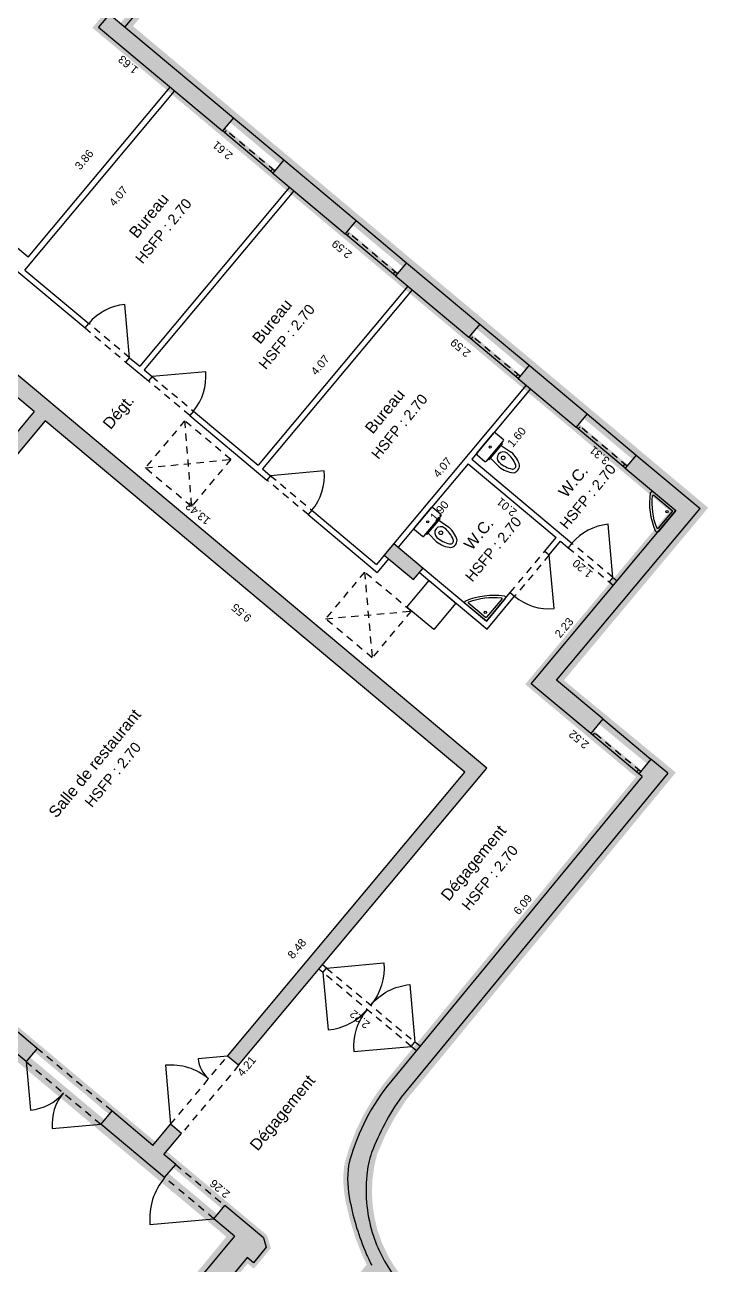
# Model space of a CAD drawing. Header units: metres. Extents: x 1653866.1 to 1653952.6, y 8210294.1 to 8210389.6.
# Drawn here: x 1653918.52 to 1653930.44, y 8210357.1 to 8210378.72 of the extents above; entities that cross this region are included whole.
import ezdxf
from ezdxf.enums import TextEntityAlignment as Align

# ---------------------------------------------------------------- set-up
doc = ezdxf.new("R2010")
doc.units = ezdxf.units.M
doc.header["$PDMODE"] = 32
doc.header["$PDSIZE"] = -0.5
doc.linetypes.add('AXES', pattern=[2, 1.25, -0.25, 0.25, -0.25])
doc.linetypes.add('CACHE2', pattern=[0.1875, 0.125, -0.0625])
for name, color, linetype in [('GEX_BAT_allege', 161, 'Continuous'), ('GEX_BAT_cloison', 2, 'Continuous'), ('GEX_BAT_fenetre', 4, 'Continuous'), ('GEX_BAT_fenetre_de_toit', 3, 'CACHE2'), ('GEX_BAT_linteau_cloison', 3, 'CACHE2'), ('GEX_BAT_linteau_mur', 6, 'CACHE2'), ('GEX_BAT_mur', 1, 'Continuous'), ('GEX_MEP_txt_cot_alti', 51, 'Continuous'), ('GEX_MEP_txt_cot_plani', 30, 'Continuous'), ('GEX_MEP_txt_designation', 7, 'Continuous'), ('GEX_RES_bat_electricite', 110, 'Continuous')]:
    doc.layers.add(name, color=color, linetype=linetype)
for name, color, linetype, true_color in [('GEX_EDS_sdp_1-habitation', 1, 'AXES', 0xff0000), ('GEX_EDS_shob_contour', 1, 'Continuous', 0xff0000), ('GEX_EQU_sanitaire', 9, 'Continuous', 0x808080), ('GEX_MEP_mur_pochage', 7, 'Continuous', 0x999999), ('GEX_MEP_ouvrant_porte', 9, 'Continuous', 0x808080)]:
    doc.layers.add(name, color=color, linetype=linetype, true_color=true_color)
doc.styles.add('G100TXT-cote', font='swissl.ttf')
doc.styles.add('G100TXT-droit', font='swissl.ttf', dxfattribs={"height": 0.2})
doc.styles.add('G50TXT-italic', font='swissli.ttf')
doc.dimstyles.new('G100COT-libre', dxfattribs={"dimtxt": 0.14, "dimasz": 0.18, "dimexe": 0.18, "dimexo": 0.2, "dimgap": 0.09, "dimtad": 0, "dimzin": 0, "dimdsep": 46, "dimtxsty": 'G100TXT-cote', "dimblk1": 'OBLIQUE', "dimblk2": 'OBLIQUE', "dimsah": 1, "dimcen": 0.09, "dimse1": 1, "dimse2": 1, "dimsd1": 1, "dimsd2": 1, "dimclrd": 252, "dimaunit": 2, "dimadec": 3, "dimazin": 0, "dimtfac": 1, "dimtix": 1, "dimtofl": 0, "dimtmove": 0, "dimatfit": 3, "dimldrblk": 'OBLIQUE', "dimfxl": 0.18, "dimtolj": 1, "dimtzin": 0, "dimarcsym": 0})

# ---------------------------------------------------------------- blocks, each defined once
blk = doc.blocks.new('*D10')
at = {"layer": 'Defpoints', "color": 0, "transparency": 16777216}
for p in [(1653927.345, 8210372.375), (1653926.319, 8210371.148), (1653926.59, 8210370.921)]:
    blk.add_point(p, dxfattribs=at)
at = {"layer": 'GEX_MEP_txt_cot_plani', "color": 0, "transparency": 16777216, "insert": (1653927.103, 8210371.535), "char_height": 0.14, "attachment_point": 5, "rotation": 50.0927, "style": 'G100TXT-cote'}
blk.add_mtext('\\A1;1.60', dxfattribs=at)
blk = doc.blocks.new('_OBLIQUE')
at = {"color": 0, "linetype": 'ByBlock'}
blk.add_line((-0.5, -0.5), (0.5, 0.5), dxfattribs=at)
blk = doc.blocks.new('*D11')
at = {"layer": 'Defpoints', "color": 0, "transparency": 16777216}
for p in [(1653927.27, 8210372.285), (1653927.129, 8210372.117), (1653929.665, 8210369.996)]:
    blk.add_point(p, dxfattribs=at)
at = {"layer": 'GEX_MEP_txt_cot_plani', "color": 0, "transparency": 16777216, "insert": (1653928.548, 8210371.216), "char_height": 0.14, "attachment_point": 5, "rotation": 140.0927, "style": 'G100TXT-cote'}
blk.add_mtext('\\A1;3.31', dxfattribs=at)
blk = doc.blocks.new('*D14')
at = {"layer": 'Defpoints', "color": 0, "transparency": 16777216}
for p in [(1653920.795, 8210377.854), (1653921.059, 8210377.633), (1653918.583, 8210374.672)]:
    blk.add_point(p, dxfattribs=at)
at = {"layer": 'GEX_MEP_txt_cot_plani', "color": 0, "transparency": 16777216, "insert": (1653919.557, 8210376.373), "char_height": 0.14, "attachment_point": 5, "rotation": 50.0927, "style": 'G100TXT-cote'}
blk.add_mtext('\\A1;3.86', dxfattribs=at)
blk = doc.blocks.new('*D15')
at = {"layer": 'Defpoints', "color": 0, "transparency": 16777216}
for p in [(1653921.136, 8210377.568), (1653921.461, 8210377.297), (1653918.525, 8210374.446)]:
    blk.add_point(p, dxfattribs=at)
at = {"layer": 'GEX_MEP_txt_cot_plani', "color": 0, "transparency": 16777216, "insert": (1653920.155, 8210375.736), "char_height": 0.14, "attachment_point": 5, "rotation": 50.0927, "style": 'G100TXT-cote'}
blk.add_mtext('\\A1;4.07', dxfattribs=at)
blk = doc.blocks.new('*D19')
at = {"layer": 'Defpoints', "color": 0, "transparency": 16777216}
for p in [(1653918.878, 8210371.821), (1653918.639, 8210371.536), (1653926.201, 8210365.696)]:
    blk.add_point(p, dxfattribs=at)
at = {"layer": 'GEX_MEP_txt_cot_plani', "color": 0, "transparency": 16777216, "insert": (1653922.301, 8210368.473), "char_height": 0.14, "attachment_point": 5, "rotation": 140.0927, "style": 'G100TXT-cote'}
blk.add_mtext('\\A1;9.55', dxfattribs=at)
blk = doc.blocks.new('*D20')
at = {"layer": 'Defpoints', "color": 0, "transparency": 16777216}
for p in [(1653926.201, 8210365.696), (1653920.548, 8210359.364), (1653920.758, 8210359.188)]:
    blk.add_point(p, dxfattribs=at)
at = {"layer": 'GEX_MEP_txt_cot_plani', "color": 0, "transparency": 16777216, "insert": (1653923.269, 8210362.618), "char_height": 0.14, "attachment_point": 5, "rotation": 50.0927, "style": 'G100TXT-cote'}
blk.add_mtext('\\A1;8.48', dxfattribs=at)
blk = doc.blocks.new('*D21')
at = {"layer": 'Defpoints', "color": 0, "transparency": 16777216}
for p in [(1653923.653, 8210362.26), (1653920.95, 8210359.028), (1653921.039, 8210358.954)]:
    blk.add_point(p, dxfattribs=at)
at = {"layer": 'GEX_MEP_txt_cot_plani', "color": 0, "transparency": 16777216, "insert": (1653922.39, 8210360.57), "char_height": 0.14, "attachment_point": 5, "rotation": 50.0927, "style": 'G100TXT-cote'}
blk.add_mtext('\\A1;4.21', dxfattribs=at)
blk = doc.blocks.new('*D22')
at = {"layer": 'Defpoints', "color": 0, "transparency": 16777216}
for p in [(1653921.058, 8210359.157), (1653920.95, 8210359.028), (1653922.684, 8210357.577)]:
    blk.add_point(p, dxfattribs=at)
at = {"layer": 'GEX_MEP_txt_cot_plani', "color": 0, "transparency": 16777216, "insert": (1653921.925, 8210358.432), "char_height": 0.14, "attachment_point": 5, "rotation": 140.0927, "style": 'G100TXT-cote'}
blk.add_mtext('\\A1;2.26', dxfattribs=at)
blk = doc.blocks.new('*D23')
at = {"layer": 'Defpoints', "color": 0, "transparency": 16777216}
for p in [(1653923.653, 8210362.26), (1653923.516, 8210362.096), (1653925.353, 8210360.839)]:
    blk.add_point(p, dxfattribs=at)
at = {"layer": 'GEX_MEP_txt_cot_plani', "color": 0, "transparency": 16777216, "insert": (1653924.366, 8210361.386), "char_height": 0.14, "attachment_point": 5, "rotation": 140.0927, "style": 'G100TXT-cote'}
blk.add_mtext('\\A1;2.22', dxfattribs=at)
blk = doc.blocks.new('*D24')
at = {"layer": 'Defpoints', "color": 0, "transparency": 16777216}
for p in [(1653929.146, 8210365.738), (1653929.29, 8210365.62), (1653925.417, 8210360.916)]:
    blk.add_point(p, dxfattribs=at)
at = {"layer": 'GEX_MEP_txt_cot_plani', "color": 0, "transparency": 16777216, "insert": (1653927.209, 8210363.387), "char_height": 0.14, "attachment_point": 5, "rotation": 50.5279, "style": 'G100TXT-cote'}
blk.add_mtext('\\A1;6.09', dxfattribs=at)
blk = doc.blocks.new('*D25')
at = {"layer": 'Defpoints', "color": 0, "transparency": 16777216}
for p in [(1653927.357, 8210367.236), (1653927.221, 8210367.074), (1653929.29, 8210365.62)]:
    blk.add_point(p, dxfattribs=at)
at = {"layer": 'GEX_MEP_txt_cot_plani', "color": 0, "transparency": 16777216, "insert": (1653928.188, 8210366.265), "char_height": 0.14, "attachment_point": 5, "rotation": 140.0927, "style": 'G100TXT-cote'}
blk.add_mtext('\\A1;2.52', dxfattribs=at)
blk = doc.blocks.new('*D26')
at = {"layer": 'Defpoints', "color": 0, "transparency": 16777216}
for p in [(1653928.648, 8210369.07), (1653928.79, 8210368.95), (1653927.357, 8210367.236)]:
    blk.add_point(p, dxfattribs=at)
at = {"layer": 'GEX_MEP_txt_cot_plani', "color": 0, "transparency": 16777216, "insert": (1653927.931, 8210368.213), "char_height": 0.14, "attachment_point": 5, "rotation": 50.0927, "style": 'G100TXT-cote'}
blk.add_mtext('\\A1;2.23', dxfattribs=at)
blk = doc.blocks.new('*D27')
at = {"layer": 'Defpoints', "color": 0, "transparency": 16777216}
for p in [(1653927.793, 8210369.628), (1653927.87, 8210369.72), (1653928.79, 8210368.95)]:
    blk.add_point(p, dxfattribs=at)
at = {"layer": 'GEX_MEP_txt_cot_plani', "color": 0, "transparency": 16777216, "insert": (1653928.253, 8210369.243), "char_height": 0.14, "attachment_point": 5, "rotation": 140.0927, "style": 'G100TXT-cote'}
blk.add_mtext('\\A1;1.20', dxfattribs=at)
blk = doc.blocks.new('WC_c')
at = {"layer": 'GEX_EQU_sanitaire'}
for p, q in [((-0.23, 0), (0.23, 0)), ((-0.25, -0.02), (-0.25, -0.2)), ((0.25, -0.02), (0.25, -0.2)), ((-0.23, -0.22), (0.23, -0.22)), ((-0.18, -0.24), (-0.18, -0.22)), ((-0.18, -0.24), (0.18, -0.24)), ((-0.146, -0.24), (-0.166, -0.451)), ((0.146, -0.24), (0.166, -0.451)), ((0.18, -0.22), (0.18, -0.24))]:
    blk.add_line(p, q, dxfattribs=at)
for centre, radius in [((0, -0.11), 0.0181), ((0, -0.406), 0.0326)]:
    blk.add_circle(centre, radius, dxfattribs=at)
for centre, radius, start, end in [((-0.23, -0.02), 0.02, 90, 180), ((0.23, -0.02), 0.02, 0, 90), ((-0.23, -0.2), 0.02, 180, 270), ((0.23, -0.2), 0.02, 270, 0), ((0, -0.406), 0.106, 0, 180), ((0.41, -0.414), 0.516, 179.1272, 207.1953), ((-0.41, -0.414), 0.516, 332.8047, 0.8728), ((0.298, -0.445), 0.464, 180.7835, 214.5961), ((-0.298, -0.445), 0.464, 325.4039, 359.2165), ((0.002, -0.605), 0.134, 230.3854, 269.1264), ((0, -0.624), 0.0552, 207.1953, 332.8047), ((-0.002, -0.605), 0.134, 270.8736, 309.6146)]:
    blk.add_arc(centre, radius, start, end, dxfattribs=at)
blk = doc.blocks.new('Lav_a')
at = {"layer": 'GEX_EQU_sanitaire'}
for points in [[(-0.512, 0), (0, 0), (0, -0.475, -0.560915), (-0.044, -0.502, -0.13699), (-0.537, -0.046, -0.586952), (-0.512, 0)], [(-0.466, -0.04), (-0.055, -0.04, -0.414214), (-0.04, -0.055), (-0.04, -0.434, -0.572327), (-0.062, -0.447, -0.118576), (-0.478, -0.063, -0.599769), (-0.466, -0.04)]]:
    blk.add_lwpolyline(points, format="xyb", close=True, dxfattribs=at)
blk.add_circle((-0.106, -0.113), 0.02, dxfattribs=at)
blk = doc.blocks.new('*D28')
at = {"layer": 'Defpoints', "color": 0, "transparency": 16777216}
for p in [(1653926.255, 8210371.071), (1653927.793, 8210369.784), (1653927.7, 8210369.672)]:
    blk.add_point(p, dxfattribs=at)
at = {"layer": 'GEX_MEP_txt_cot_plani', "color": 0, "transparency": 16777216, "insert": (1653926.93, 8210370.316), "char_height": 0.14, "attachment_point": 5, "rotation": 140.0927, "style": 'G100TXT-cote'}
blk.add_mtext('\\A1;2.01', dxfattribs=at)
blk = doc.blocks.new('*D29')
at = {"layer": 'Defpoints', "color": 0, "transparency": 16777216}
for p in [(1653926.255, 8210371.071), (1653925.036, 8210369.614), (1653925.145, 8210369.523)]:
    blk.add_point(p, dxfattribs=at)
at = {"layer": 'GEX_MEP_txt_cot_plani', "color": 0, "transparency": 16777216, "insert": (1653925.754, 8210370.251), "char_height": 0.14, "attachment_point": 5, "rotation": 50.0927, "style": 'G100TXT-cote'}
blk.add_mtext('\\A1;1.90', dxfattribs=at)
blk = doc.blocks.new('*D30')
at = {"layer": 'Defpoints', "color": 0, "transparency": 16777216}
for p in [(1653916.392, 8210374.512), (1653916.283, 8210374.382), (1653926.585, 8210365.766)]:
    blk.add_point(p, dxfattribs=at)
at = {"layer": 'GEX_MEP_txt_cot_plani', "color": 0, "transparency": 16777216, "insert": (1653921.543, 8210370.204), "char_height": 0.14, "attachment_point": 5, "rotation": 140.0927, "style": 'G100TXT-cote'}
blk.add_mtext('\\A1;13.43', dxfattribs=at)
blk = doc.blocks.new('*D33')
at = {"layer": 'Defpoints', "color": 0, "transparency": 16777216}
for p in [(1653927.114, 8210372.569), (1653927.143, 8210372.544), (1653924.532, 8210369.422)]:
    blk.add_point(p, dxfattribs=at)
at = {"layer": 'GEX_MEP_txt_cot_plani', "color": 0, "transparency": 16777216, "insert": (1653925.809, 8210371.008), "char_height": 0.14, "attachment_point": 5, "rotation": 50.0927, "style": 'G100TXT-cote'}
blk.add_mtext('\\A1;4.07', dxfattribs=at)
blk = doc.blocks.new('*D34')
at = {"layer": 'Defpoints', "color": 0, "transparency": 16777216}
for p in [(1653925.128, 8210373.923), (1653925.143, 8210373.94), (1653927.132, 8210372.276)]:
    blk.add_point(p, dxfattribs=at)
at = {"layer": 'GEX_MEP_txt_cot_plani', "color": 0, "transparency": 16777216, "insert": (1653926.123, 8210373.091), "char_height": 0.14, "attachment_point": 5, "rotation": 140.0927, "style": 'G100TXT-cote'}
blk.add_mtext('\\A1;2.59', dxfattribs=at)
blk = doc.blocks.new('*D35')
at = {"layer": 'Defpoints', "color": 0, "transparency": 16777216}
for p in [(1653923.059, 8210375.644), (1653923.074, 8210375.661), (1653925.061, 8210373.999)]:
    blk.add_point(p, dxfattribs=at)
at = {"layer": 'GEX_MEP_txt_cot_plani', "color": 0, "transparency": 16777216, "insert": (1653924.053, 8210374.813), "char_height": 0.14, "attachment_point": 5, "rotation": 140.0927, "style": 'G100TXT-cote'}
blk.add_mtext('\\A1;2.59', dxfattribs=at)
blk = doc.blocks.new('*D36')
at = {"layer": 'Defpoints', "color": 0, "transparency": 16777216}
for p in [(1653925.202, 8210374.168), (1653922.369, 8210371.231), (1653922.591, 8210371.046)]:
    blk.add_point(p, dxfattribs=at)
at = {"layer": 'GEX_MEP_txt_cot_plani', "color": 0, "transparency": 16777216, "insert": (1653923.675, 8210372.792), "char_height": 0.14, "attachment_point": 5, "rotation": 50.0927, "style": 'G100TXT-cote'}
blk.add_mtext('\\A1;4.07', dxfattribs=at)
blk = doc.blocks.new('*D37')
at = {"layer": 'Defpoints', "color": 0, "transparency": 16777216}
for p in [(1653921.034, 8210377.446), (1653922.973, 8210375.697), (1653923.036, 8210375.772)]:
    blk.add_point(p, dxfattribs=at)
at = {"layer": 'GEX_MEP_txt_cot_plani', "color": 0, "transparency": 16777216, "insert": (1653921.972, 8210376.534), "char_height": 0.14, "attachment_point": 5, "rotation": 140.0927, "style": 'G100TXT-cote'}
blk.add_mtext('\\A1;2.61', dxfattribs=at)
blk = doc.blocks.new('*D38')
at = {"layer": 'Defpoints', "color": 0, "transparency": 16777216}
for p in [(1653919.807, 8210378.68), (1653919.7, 8210378.552), (1653921.059, 8210377.633)]:
    blk.add_point(p, dxfattribs=at)
at = {"layer": 'GEX_MEP_txt_cot_plani', "color": 0, "transparency": 16777216, "insert": (1653920.326, 8210378.028), "char_height": 0.14, "attachment_point": 5, "rotation": 140.0927, "style": 'G100TXT-cote'}
blk.add_mtext('\\A1;1.63', dxfattribs=at)
blk = doc.blocks.new('*D68')
at = {"layer": 'Defpoints', "color": 0, "transparency": 16777216}
for p in [(1653912.986, 8210376.748), (1653912.839, 8210376.572), (1653918.686, 8210371.981)]:
    blk.add_point(p, dxfattribs=at)
at = {"layer": 'GEX_MEP_txt_cot_plani', "color": 0, "transparency": 16777216, "insert": (1653915.689, 8210374.188), "char_height": 0.14, "attachment_point": 5, "rotation": 140.0927, "style": 'G100TXT-cote'}
blk.add_mtext('\\A1;7.43', dxfattribs=at)

msp = doc.modelspace()

# ---------------------------------------------------------------- hatches: boundary and pattern name
at = {"layer": 'GEX_MEP_mur_pochage'}
h = msp.add_hatch(color=256, dxfattribs=at)
h.dxf.hatch_style = 1
h.paths.add_polyline_path([(1653919.999, 8210378.91), (1653919.807, 8210378.68), (1653921.969, 8210376.872), (1653922.161, 8210377.102)])
h = msp.add_hatch(color=256, dxfattribs=at)
h.dxf.hatch_style = 1
h.paths.add_polyline_path([(1653911.381, 8210378.481), (1653911.189, 8210378.251), (1653918.686, 8210371.981), (1653918.038, 8210371.206), (1653918.23, 8210371.046), (1653918.878, 8210371.821), (1653926.201, 8210365.696), (1653922.06, 8210360.745), (1653922.252, 8210360.585), (1653926.585, 8210365.766)])
h = msp.add_hatch(color=256, dxfattribs=at)
h.dxf.hatch_style = 1
h.paths.add_polyline_path([(1653923.04, 8210376.367), (1653922.847, 8210376.137), (1653924.11, 8210375.081), (1653924.302, 8210375.312)])
h = msp.add_hatch(color=256, dxfattribs=at)
h.dxf.hatch_style = 1
h.paths.add_polyline_path([(1653925.182, 8210374.576), (1653924.99, 8210374.345), (1653926.269, 8210373.276), (1653926.461, 8210373.506)])
h = msp.add_hatch(color=256, dxfattribs=at)
h.dxf.hatch_style = 1
h.paths.add_polyline_path([(1653927.32, 8210372.788), (1653927.127, 8210372.557), (1653928.14, 8210371.711), (1653928.333, 8210371.941)])
h = msp.add_hatch(color=256, dxfattribs=at)
h.dxf.hatch_style = 1
h.paths.add_polyline_path([(1653929.19, 8210371.223), (1653928.998, 8210370.993), (1653929.881, 8210370.254), (1653927.357, 8210367.236), (1653928.395, 8210366.368), (1653928.606, 8210366.622), (1653927.799, 8210367.297), (1653930.304, 8210370.292)])
h = msp.add_hatch(color=256, dxfattribs=at)
h.dxf.hatch_style = 1
h.paths.add_polyline_path([(1653924.959, 8210369.678), (1653924.792, 8210369.478), (1653925.303, 8210369.051), (1653925.47, 8210369.251)])
h = msp.add_hatch(color=256, dxfattribs=at)
h.dxf.hatch_style = 1
h.paths.add_polyline_path([(1653927.287, 8210355.593), (1653926.41, 8210354.528), (1653924.43, 8210356.158), (1653925.005, 8210356.857, -0.08406), (1653924.604, 8210357.605, -0.106183), (1653924.489, 8210358.669, -0.072945), (1653924.573, 8210359.065, -0.063321), (1653925.09, 8210360.031), (1653929.738, 8210365.675), (1653929.446, 8210365.919), (1653929.234, 8210365.666), (1653929.29, 8210365.62), (1653924.843, 8210360.22, 0.102099), (1653924.169, 8210358.84, 0.083729), (1653924.195, 8210358.214, 0.051904), (1653924.475, 8210357.307, 0.020704), (1653924.575, 8210357.1), (1653923.762, 8210356.113), (1653926.211, 8210354.095), (1653926.002, 8210353.84), (1653926.233, 8210353.65), (1653927.327, 8210354.977), (1653927.843, 8210354.553), (1653928.129, 8210354.9)])
h = msp.add_hatch(color=256, dxfattribs=at)
h.dxf.hatch_style = 1
h.paths.add_polyline_path([(1653917.628, 8210361.806), (1653917.436, 8210361.576), (1653918.544, 8210360.649), (1653918.737, 8210360.879)])
h = msp.add_hatch(color=256, dxfattribs=at)
h.dxf.hatch_style = 1
h.paths.add_polyline_path([(1653920.039, 8210359.79), (1653919.846, 8210359.56), (1653920.962, 8210358.627), (1653921.154, 8210358.857), (1653920.95, 8210359.028), (1653921.258, 8210359.396), (1653921.066, 8210359.556), (1653920.758, 8210359.188)])
h = msp.add_hatch(color=256, dxfattribs=at)
h.dxf.hatch_style = 1
h.paths.add_polyline_path([(1653922.013, 8210358.139), (1653921.82, 8210357.909), (1653922.179, 8210357.609), (1653921.58, 8210356.884), (1653921.07, 8210356.742), (1653921.175, 8210356.365), (1653921.477, 8210356.116), (1653922.4, 8210357.234), (1653922.509, 8210357.144), (1653922.732, 8210357.414), (1653922.684, 8210357.577)])

# ---------------------------------------------------------------- linework, layer by layer
at = {"layer": 'GEX_BAT_allege'}
for p, q in [((1653920.794, 8210379.315), (1653920.268, 8210378.686)), ((1653922.161, 8210377.102), (1653923.04, 8210376.367)), ((1653924.302, 8210375.312), (1653925.182, 8210374.576)), ((1653926.461, 8210373.506), (1653927.32, 8210372.788)), ((1653928.333, 8210371.941), (1653929.19, 8210371.223)), ((1653928.606, 8210366.622), (1653929.446, 8210365.919))]:
    msp.add_line(p, q, dxfattribs=at)
at = {"layer": 'GEX_BAT_cloison'}
for p, q in [((1653918.525, 8210374.446), (1653921.136, 8210377.568)), ((1653918.583, 8210374.672), (1653921.059, 8210377.633)), ((1653918.583, 8210374.672), (1653916.481, 8210376.43)), ((1653923.138, 8210375.894), (1653920.527, 8210372.772)), ((1653923.215, 8210375.83), (1653920.604, 8210372.708)), ((1653918.384, 8210374.434), (1653919.573, 8210373.439)), ((1653918.525, 8210374.446), (1653919.637, 8210373.516)), ((1653925.202, 8210374.168), (1653922.591, 8210371.046)), ((1653925.279, 8210374.103), (1653922.668, 8210370.981)), ((1653919.573, 8210373.439), (1653919.637, 8210373.516)), ((1653920.286, 8210372.843), (1653920.35, 8210372.92)), ((1653920.286, 8210372.843), (1653920.678, 8210372.515)), ((1653920.35, 8210372.92), (1653920.527, 8210372.772)), ((1653920.604, 8210372.708), (1653920.742, 8210372.592)), ((1653920.742, 8210372.592), (1653920.678, 8210372.515)), ((1653927.269, 8210372.439), (1653924.959, 8210369.678)), ((1653927.345, 8210372.375), (1653926.319, 8210371.148)), ((1653921.464, 8210371.989), (1653921.399, 8210371.912)), ((1653921.399, 8210371.912), (1653922.745, 8210370.787)), ((1653921.464, 8210371.989), (1653922.591, 8210371.046)), ((1653926.255, 8210371.071), (1653925.036, 8210369.614)), ((1653926.255, 8210371.071), (1653927.793, 8210369.784)), ((1653926.319, 8210371.148), (1653928.068, 8210369.685)), ((1653922.668, 8210370.981), (1653922.809, 8210370.863)), ((1653922.809, 8210370.863), (1653922.745, 8210370.787)), ((1653923.53, 8210370.26), (1653923.466, 8210370.184)), ((1653923.466, 8210370.184), (1653924.67, 8210369.176)), ((1653923.53, 8210370.26), (1653924.658, 8210369.317)), ((1653927.594, 8210369.547), (1653927.793, 8210369.784)), ((1653927.594, 8210369.547), (1653927.671, 8210369.482)), ((1653927.671, 8210369.482), (1653927.87, 8210369.72)), ((1653927.87, 8210369.72), (1653928.004, 8210369.608)), ((1653928.068, 8210369.685), (1653928.004, 8210369.608)), ((1653924.792, 8210369.478), (1653924.658, 8210369.317)), ((1653924.869, 8210369.414), (1653924.67, 8210369.176)), ((1653925.406, 8210369.174), (1653926.587, 8210368.186)), ((1653925.47, 8210369.251), (1653926.574, 8210368.327)), ((1653928.781, 8210369.088), (1653928.717, 8210369.012)), ((1653928.717, 8210369.012), (1653928.79, 8210368.95)), ((1653928.781, 8210369.088), (1653928.855, 8210369.027)), ((1653926.574, 8210368.327), (1653926.991, 8210368.826)), ((1653926.587, 8210368.186), (1653927.068, 8210368.761)), ((1653926.991, 8210368.826), (1653927.068, 8210368.761)), ((1653923.722, 8210362.203), (1653923.653, 8210362.26)), ((1653923.787, 8210362.279), (1653923.718, 8210362.337)), ((1653923.722, 8210362.203), (1653923.787, 8210362.279)), ((1653925.264, 8210360.913), (1653925.328, 8210360.99)), ((1653925.353, 8210360.839), (1653925.264, 8210360.913)), ((1653925.417, 8210360.916), (1653925.328, 8210360.99))]:
    msp.add_line(p, q, dxfattribs=at)
at = {"layer": 'GEX_BAT_fenetre', "linetype": 'CACHE2'}
for p, q in [((1653922.879, 8210376.176), (1653922.001, 8210376.91)), ((1653925.022, 8210374.384), (1653924.142, 8210375.12)), ((1653927.16, 8210372.596), (1653926.301, 8210373.314)), ((1653929.03, 8210371.031), (1653928.172, 8210371.749)), ((1653929.266, 8210365.705), (1653928.427, 8210366.407))]:
    msp.add_line(p, q, dxfattribs=at)
at = {"layer": 'GEX_BAT_fenetre'}
for p, q in [((1653922.007, 8210376.84), (1653922.039, 8210376.878)), ((1653922.847, 8210376.137), (1653921.969, 8210376.872)), ((1653922.809, 8210376.169), (1653922.841, 8210376.208)), ((1653924.99, 8210374.345), (1653924.11, 8210375.081)), ((1653924.148, 8210375.049), (1653924.18, 8210375.088)), ((1653924.951, 8210374.378), (1653924.983, 8210374.416)), ((1653927.127, 8210372.557), (1653926.269, 8210373.276)), ((1653926.307, 8210373.244), (1653926.339, 8210373.282)), ((1653927.089, 8210372.589), (1653927.121, 8210372.628)), ((1653928.998, 8210370.993), (1653928.14, 8210371.711)), ((1653928.178, 8210371.678), (1653928.21, 8210371.717)), ((1653928.959, 8210371.025), (1653928.992, 8210371.064)), ((1653929.234, 8210365.666), (1653928.395, 8210366.368)), ((1653928.433, 8210366.336), (1653928.465, 8210366.375)), ((1653929.196, 8210365.698), (1653929.228, 8210365.737))]:
    msp.add_line(p, q, dxfattribs=at)
at = {"layer": 'GEX_BAT_fenetre_de_toit'}
for p, q in [((1653921.31, 8210371.82), (1653920.624, 8210370.999)), ((1653922.116, 8210371.146), (1653921.31, 8210371.82)), ((1653921.31, 8210371.82), (1653921.429, 8210370.325)), ((1653920.624, 8210370.999), (1653922.116, 8210371.146)), ((1653922.116, 8210371.146), (1653921.429, 8210370.325)), ((1653921.429, 8210370.325), (1653920.624, 8210370.999)), ((1653924.449, 8210369.182), (1653923.769, 8210368.369)), ((1653925.262, 8210368.502), (1653924.449, 8210369.182)), ((1653924.449, 8210369.182), (1653924.582, 8210367.689)), ((1653923.769, 8210368.369), (1653925.262, 8210368.502)), ((1653925.262, 8210368.502), (1653924.582, 8210367.689)), ((1653924.582, 8210367.689), (1653923.769, 8210368.369))]:
    msp.add_line(p, q, dxfattribs=at)
at = {"layer": 'GEX_BAT_linteau_cloison'}
for p, q in [((1653919.573, 8210373.439), (1653920.286, 8210372.843)), ((1653920.35, 8210372.92), (1653919.637, 8210373.516)), ((1653920.742, 8210372.592), (1653921.464, 8210371.989)), ((1653921.399, 8210371.912), (1653920.678, 8210372.515)), ((1653922.809, 8210370.863), (1653923.53, 8210370.26)), ((1653923.466, 8210370.184), (1653922.745, 8210370.787)), ((1653926.991, 8210368.826), (1653927.594, 8210369.547)), ((1653928.004, 8210369.608), (1653928.717, 8210369.012)), ((1653928.781, 8210369.088), (1653928.068, 8210369.685)), ((1653927.671, 8210369.482), (1653927.068, 8210368.761)), ((1653925.264, 8210360.913), (1653923.722, 8210362.203)), ((1653923.787, 8210362.279), (1653925.328, 8210360.99))]:
    msp.add_line(p, q, dxfattribs=at)
at = {"layer": 'GEX_BAT_linteau_mur'}
for p, q in [((1653920.039, 8210359.79), (1653918.737, 8210360.879)), ((1653921.066, 8210359.556), (1653922.06, 8210360.745)), ((1653918.544, 8210360.649), (1653919.846, 8210359.56)), ((1653922.252, 8210360.585), (1653921.258, 8210359.396)), ((1653921.154, 8210358.857), (1653922.013, 8210358.139)), ((1653921.82, 8210357.909), (1653920.962, 8210358.627))]:
    msp.add_line(p, q, dxfattribs=at)
at = {"layer": 'GEX_BAT_mur'}
for p, q in [((1653919.999, 8210378.91), (1653919.807, 8210378.68)), ((1653919.999, 8210378.91), (1653922.161, 8210377.102)), ((1653919.807, 8210378.68), (1653921.969, 8210376.872)), ((1653926.585, 8210365.766), (1653911.381, 8210378.481)), ((1653918.686, 8210371.981), (1653911.189, 8210378.251)), ((1653922.161, 8210377.102), (1653921.969, 8210376.872)), ((1653923.04, 8210376.367), (1653922.847, 8210376.137)), ((1653923.04, 8210376.367), (1653924.302, 8210375.312)), ((1653922.847, 8210376.137), (1653924.11, 8210375.081)), ((1653924.302, 8210375.312), (1653924.11, 8210375.081)), ((1653925.182, 8210374.576), (1653924.99, 8210374.345)), ((1653925.182, 8210374.576), (1653926.461, 8210373.506)), ((1653924.99, 8210374.345), (1653926.269, 8210373.276)), ((1653926.461, 8210373.506), (1653926.269, 8210373.276)), ((1653927.32, 8210372.788), (1653927.127, 8210372.557)), ((1653927.32, 8210372.788), (1653928.333, 8210371.941)), ((1653927.127, 8210372.557), (1653928.14, 8210371.711)), ((1653918.686, 8210371.981), (1653918.038, 8210371.206)), ((1653928.333, 8210371.941), (1653928.14, 8210371.711)), ((1653918.878, 8210371.821), (1653918.23, 8210371.046)), ((1653926.201, 8210365.696), (1653918.878, 8210371.821)), ((1653929.19, 8210371.223), (1653928.998, 8210370.993)), ((1653929.19, 8210371.223), (1653930.304, 8210370.292)), ((1653928.998, 8210370.993), (1653929.881, 8210370.254)), ((1653927.357, 8210367.236), (1653929.881, 8210370.254)), ((1653927.799, 8210367.297), (1653930.304, 8210370.292)), ((1653924.959, 8210369.678), (1653924.792, 8210369.478)), ((1653924.959, 8210369.678), (1653925.47, 8210369.251)), ((1653924.792, 8210369.478), (1653925.303, 8210369.051)), ((1653925.303, 8210369.051), (1653925.47, 8210369.251)), ((1653928.395, 8210366.368), (1653927.357, 8210367.236)), ((1653928.606, 8210366.622), (1653927.799, 8210367.297)), ((1653928.606, 8210366.622), (1653928.395, 8210366.368)), ((1653929.446, 8210365.919), (1653929.234, 8210365.666)), ((1653929.738, 8210365.675), (1653929.446, 8210365.919)), ((1653922.06, 8210360.745), (1653926.201, 8210365.696)), ((1653922.252, 8210360.585), (1653926.585, 8210365.766)), ((1653929.738, 8210365.675), (1653925.088, 8210360.03)), ((1653929.29, 8210365.62), (1653929.234, 8210365.666)), ((1653929.29, 8210365.62), (1653924.843, 8210360.22)), ((1653918.737, 8210360.879), (1653917.628, 8210361.806)), ((1653918.544, 8210360.649), (1653917.436, 8210361.576)), ((1653918.737, 8210360.879), (1653918.544, 8210360.649)), ((1653922.252, 8210360.585), (1653922.06, 8210360.745)), ((1653920.039, 8210359.79), (1653919.846, 8210359.56)), ((1653920.758, 8210359.188), (1653920.039, 8210359.79)), ((1653920.962, 8210358.627), (1653919.846, 8210359.56)), ((1653920.758, 8210359.188), (1653921.066, 8210359.556)), ((1653920.95, 8210359.028), (1653921.258, 8210359.396)), ((1653921.258, 8210359.396), (1653921.066, 8210359.556)), ((1653921.154, 8210358.857), (1653920.95, 8210359.028)), ((1653920.962, 8210358.627), (1653921.154, 8210358.857)), ((1653921.82, 8210357.909), (1653922.013, 8210358.139)), ((1653922.684, 8210357.577), (1653922.013, 8210358.139)), ((1653922.179, 8210357.609), (1653921.82, 8210357.909)), ((1653922.179, 8210357.609), (1653921.58, 8210356.884)), ((1653922.684, 8210357.577), (1653922.732, 8210357.414)), ((1653922.4, 8210357.234), (1653921.477, 8210356.116)), ((1653922.509, 8210357.144), (1653922.4, 8210357.234)), ((1653922.509, 8210357.144), (1653922.4, 8210357.234)), ((1653922.732, 8210357.414), (1653922.509, 8210357.144))]:
    msp.add_line(p, q, dxfattribs=at)
for centre, radius, start, end in [((1653927.85, 8210357.897), 3.8, 142.3057, 165.6243), ((1653928.631, 8210357.515), 4.344, 144.6069, 159.0996), ((1653925.88, 8210358.583), 1.393, 159.7802, 176.4685), ((1653926.037, 8210358.604), 1.883, 172.7872, 191.9318), ((1653927.024, 8210358.405), 2.549, 174.0441, 198.2885), ((1653928.695, 8210359.104), 4.587, 191.1817, 203.0665), ((1653927.014, 8210358.415), 2.542, 198.5676, 217.7858), ((1653927.014, 8210358.415), 2.771, 203.5722, 208.3166)]:
    msp.add_arc(centre, radius, start, end, dxfattribs=at)
at = {"layer": 'GEX_EDS_sdp_1-habitation', "const_width": 0.15}
msp.add_lwpolyline([(1653906.485, 8210382.185), (1653901.575, 8210376.315), (1653907.076, 8210371.736), (1653911.702, 8210367.886), (1653914.03, 8210365.947), (1653914.025, 8210365.94), (1653913.473, 8210365.281), (1653920.758, 8210359.188), (1653920.95, 8210359.028), (1653922.684, 8210357.577), (1653922.732, 8210357.414), (1653922.509, 8210357.144), (1653922.4, 8210357.234), (1653921.477, 8210356.116)], dxfattribs=at)
msp.add_lwpolyline([(1653923.762, 8210356.113), (1653924.575, 8210357.1), (1653924.475, 8210357.307, -0.051904), (1653924.195, 8210358.214, -0.083729), (1653924.169, 8210358.84, -0.102099), (1653924.843, 8210360.22), (1653929.29, 8210365.62), (1653927.357, 8210367.236), (1653929.881, 8210370.254), (1653919.807, 8210378.68), (1653920.61, 8210379.64)], format="xyb", dxfattribs=at)
at = {"layer": 'GEX_EDS_shob_contour', "const_width": 0.2}
msp.add_lwpolyline([(1653925.005, 8210356.857, -0.239622), (1653924.573, 8210359.065, -0.063087), (1653925.088, 8210360.03), (1653929.738, 8210365.675), (1653927.786, 8210367.282), (1653930.304, 8210370.292), (1653920.268, 8210378.686), (1653921.071, 8210379.646), (1653909.391, 8210389.414), (1653904.638, 8210383.73), (1653906.255, 8210382.378), (1653901.152, 8210376.277), (1653913.608, 8210365.909), (1653913.051, 8210365.243), (1653922.179, 8210357.609), (1653921.58, 8210356.884)], format="xyb", dxfattribs=at)
at = {"layer": 'GEX_MEP_ouvrant_porte'}
for points in [[(1653920.35, 8210372.92), (1653920.268, 8210373.846, 0.198912), (1653919.637, 8210373.516, 0.198912)], [(1653921.464, 8210371.989, 0.198912), (1653921.679, 8210372.675), (1653920.742, 8210372.592)], [(1653923.53, 8210370.26, 0.198912), (1653923.745, 8210370.947), (1653922.809, 8210370.863)], [(1653928.781, 8210369.088), (1653928.699, 8210370.015, 0.198912), (1653928.068, 8210369.685, 0.198912)], [(1653927.068, 8210368.761, 0.198912), (1653927.755, 8210368.546), (1653927.671, 8210369.482)], [(1653923.722, 8210362.203), (1653923.812, 8210361.202, 0.198912), (1653924.493, 8210361.558, 0.198912)], [(1653923.787, 8210362.279), (1653924.788, 8210362.369, -0.198912), (1653924.557, 8210361.635, -0.198912)], [(1653924.557, 8210361.635, -0.198912), (1653925.239, 8210361.991), (1653925.328, 8210360.99)], [(1653924.493, 8210361.558, 0.198912), (1653924.263, 8210360.824), (1653925.264, 8210360.913)], [(1653922.06, 8210360.745), (1653921.546, 8210360.7, 0.198912), (1653921.729, 8210360.349, 0.198912)], [(1653918.544, 8210360.649), (1653918.62, 8210359.804, 0.198912), (1653919.195, 8210360.104, 0.198912)], [(1653921.729, 8210360.349, 0.198912), (1653920.974, 8210360.586), (1653921.066, 8210359.556)], [(1653919.195, 8210360.104, 0.198912), (1653919.001, 8210359.485), (1653919.846, 8210359.56)], [(1653920.962, 8210358.627, 0.198912), (1653920.705, 8210357.81), (1653921.82, 8210357.909)]]:
    msp.add_lwpolyline(points, format="xyb", dxfattribs=at)
at = {"layer": 'GEX_RES_bat_electricite'}
msp.add_lwpolyline([(1653925.657, 8210368.181), (1653925.189, 8210368.573), (1653925.574, 8210369.033), (1653926.042, 8210368.642), (1653925.657, 8210368.181)], dxfattribs=at)
msp.add_lwpolyline([(1653925.572, 8210368.551, 0, 0, 0), (1653925.601, 8210368.65, 0, 0, 0), (1653925.621, 8210368.61, 0, 0, 0), (1653925.642, 8210368.681, 0.01, 0, 0), (1653925.651, 8210368.709, 0, 0, 0)], format="xyseb", dxfattribs=at)

# ---------------------------------------------------------------- block references
at = {"layer": 'GEX_EQU_sanitaire'}
for name, p, rotation in [('WC_c', (1653926.557, 8210371.433), 50.09266206480372), ('Lav_a', (1653929.881, 8210370.254), 320.0926620235446), ('WC_c', (1653925.467, 8210370.129), 50.09266206480372), ('Lav_a', (1653926.574, 8210368.327), 230.0926620234514)]:
    msp.add_blockref(name, p, dxfattribs=dict(at, rotation=rotation))

# ---------------------------------------------------------------- texts
at = {"layer": 'GEX_MEP_txt_cot_alti', "style": 'G50TXT-italic'}
for p in [(1653921.135, 8210375.223), (1653923.285, 8210373.38), (1653925.251, 8210371.814), (1653928.537, 8210370.594), (1653926.889, 8210369.678), (1653920.252, 8210365.746), (1653926.83, 8210363.948)]:
    msp.add_text('2.70', height=0.1802, rotation=50.5279, dxfattribs=at).set_placement(p)
for p in [(1653921.135, 8210375.223), (1653923.285, 8210373.38), (1653925.251, 8210371.814), (1653928.537, 8210370.594), (1653926.889, 8210369.678), (1653920.252, 8210365.746), (1653926.83, 8210363.948)]:
    msp.add_text('HSFP : ', height=0.1802, rotation=50.5279, dxfattribs=at).set_placement(p, align=Align.RIGHT)
at = {"layer": 'GEX_MEP_txt_designation', "char_height": 0.2, "attachment_point": 5, "rotation": 50.5279, "style": 'G100TXT-droit'}
for s, insert, width in [('Bureau  ', (1653920.687, 8210375.395), 1.022), ('Bureau  ', (1653922.837, 8210373.552), 1.022), ('Bureau  ', (1653924.803, 8210371.986), 1.022), ('Dégt. ', (1653920.177, 8210371.956), 1.022), ('W.C. ', (1653928.09, 8210370.766), 1.022), ('W.C. ', (1653926.441, 8210369.85), 1.022), ('Salle de restaurant ', (1653919.742, 8210365.849), 2.715), ('Dégagement ', (1653926.372, 8210364.095), 1.022), ('Dégagement ', (1653923.039, 8210359.74), 1.022)]:
    msp.add_mtext(s, dxfattribs=dict(at, insert=insert, width=width))

# ---------------------------------------------------------------- dimensions: what is measured, and where the dimension line sits
at = {"layer": 'GEX_MEP_txt_cot_plani'}
for p1, p2, distance, picture, middle in [((1653921.059, 8210377.633), (1653919.807, 8210378.68), 0.167, '*D38', (1653920.326, 8210378.028)), ((1653918.583, 8210374.672), (1653921.059, 8210377.633), 0.344, '*D14', (1653919.557, 8210376.373)), ((1653918.525, 8210374.446), (1653921.136, 8210377.568), -0.424, '*D15', (1653920.155, 8210375.736)), ((1653921.034, 8210377.446), (1653923.036, 8210375.772), -0.098, '*D37', (1653921.972, 8210376.534)), ((1653918.686, 8210371.981), (1653912.986, 8210376.748), 0.23, '*D68', (1653915.689, 8210374.188)), ((1653925.061, 8210373.999), (1653923.074, 8210375.661), 0.023, '*D35', (1653924.053, 8210374.813)), ((1653926.585, 8210365.766), (1653916.283, 8210374.382), -0.17, '*D30', (1653921.543, 8210370.204)), ((1653925.202, 8210374.168), (1653922.591, 8210371.046), -0.289, '*D36', (1653923.675, 8210372.792)), ((1653927.132, 8210372.276), (1653925.143, 8210373.94), 0.023, '*D34', (1653926.123, 8210373.091)), ((1653924.532, 8210369.422), (1653927.143, 8210372.544), 0.038, '*D33', (1653925.809, 8210371.008)), ((1653927.345, 8210372.375), (1653926.319, 8210371.148), 0.353, '*D10', (1653927.103, 8210371.535)), ((1653926.201, 8210365.696), (1653918.878, 8210371.821), 0.372, '*D19', (1653922.301, 8210368.473)), ((1653926.255, 8210371.071), (1653925.036, 8210369.614), 0.142, '*D29', (1653925.754, 8210370.251)), ((1653926.255, 8210371.071), (1653927.793, 8210369.784), -0.146, '*D28', (1653926.93, 8210370.316)), ((1653928.79, 8210368.95), (1653927.87, 8210369.72), 0.12, '*D27', (1653928.253, 8210369.243)), ((1653927.357, 8210367.236), (1653928.79, 8210368.95), 0.186, '*D26', (1653927.931, 8210368.213)), ((1653929.29, 8210365.62), (1653927.357, 8210367.236), 0.212, '*D25', (1653928.188, 8210366.265)), ((1653926.201, 8210365.696), (1653920.758, 8210359.188), -0.274, '*D20', (1653923.269, 8210362.618)), ((1653925.417, 8210360.916), (1653929.29, 8210365.62), 0.187, '*D24', (1653927.209, 8210363.387)), ((1653923.653, 8210362.26), (1653920.95, 8210359.028), 0.116, '*D21', (1653922.39, 8210360.57)), ((1653925.353, 8210360.839), (1653923.653, 8210362.26), 0.214, '*D23', (1653924.366, 8210361.386)), ((1653922.684, 8210357.577), (1653920.95, 8210359.028), -0.168, '*D22', (1653921.925, 8210358.432))]:
    dim = msp.add_aligned_dim(p1=p1, p2=p2, distance=distance, dimstyle='G100COT-libre', dxfattribs=at)
    dim.commit()
    dim.dimension.update_dxf_attribs({"geometry": picture, "text_midpoint": middle})
dim = msp.add_linear_dim(base=(1653927.27, 8210372.285), p1=(1653929.665, 8210369.996), p2=(1653927.129, 8210372.117), angle=140.0927, dimstyle='G100COT-libre', dxfattribs=at)
dim.commit()
dim.dimension.update_dxf_attribs({"geometry": '*D11', "text_midpoint": (1653928.548, 8210371.216), "dimtype": 161})

doc.saveas('drawing.dxf')
